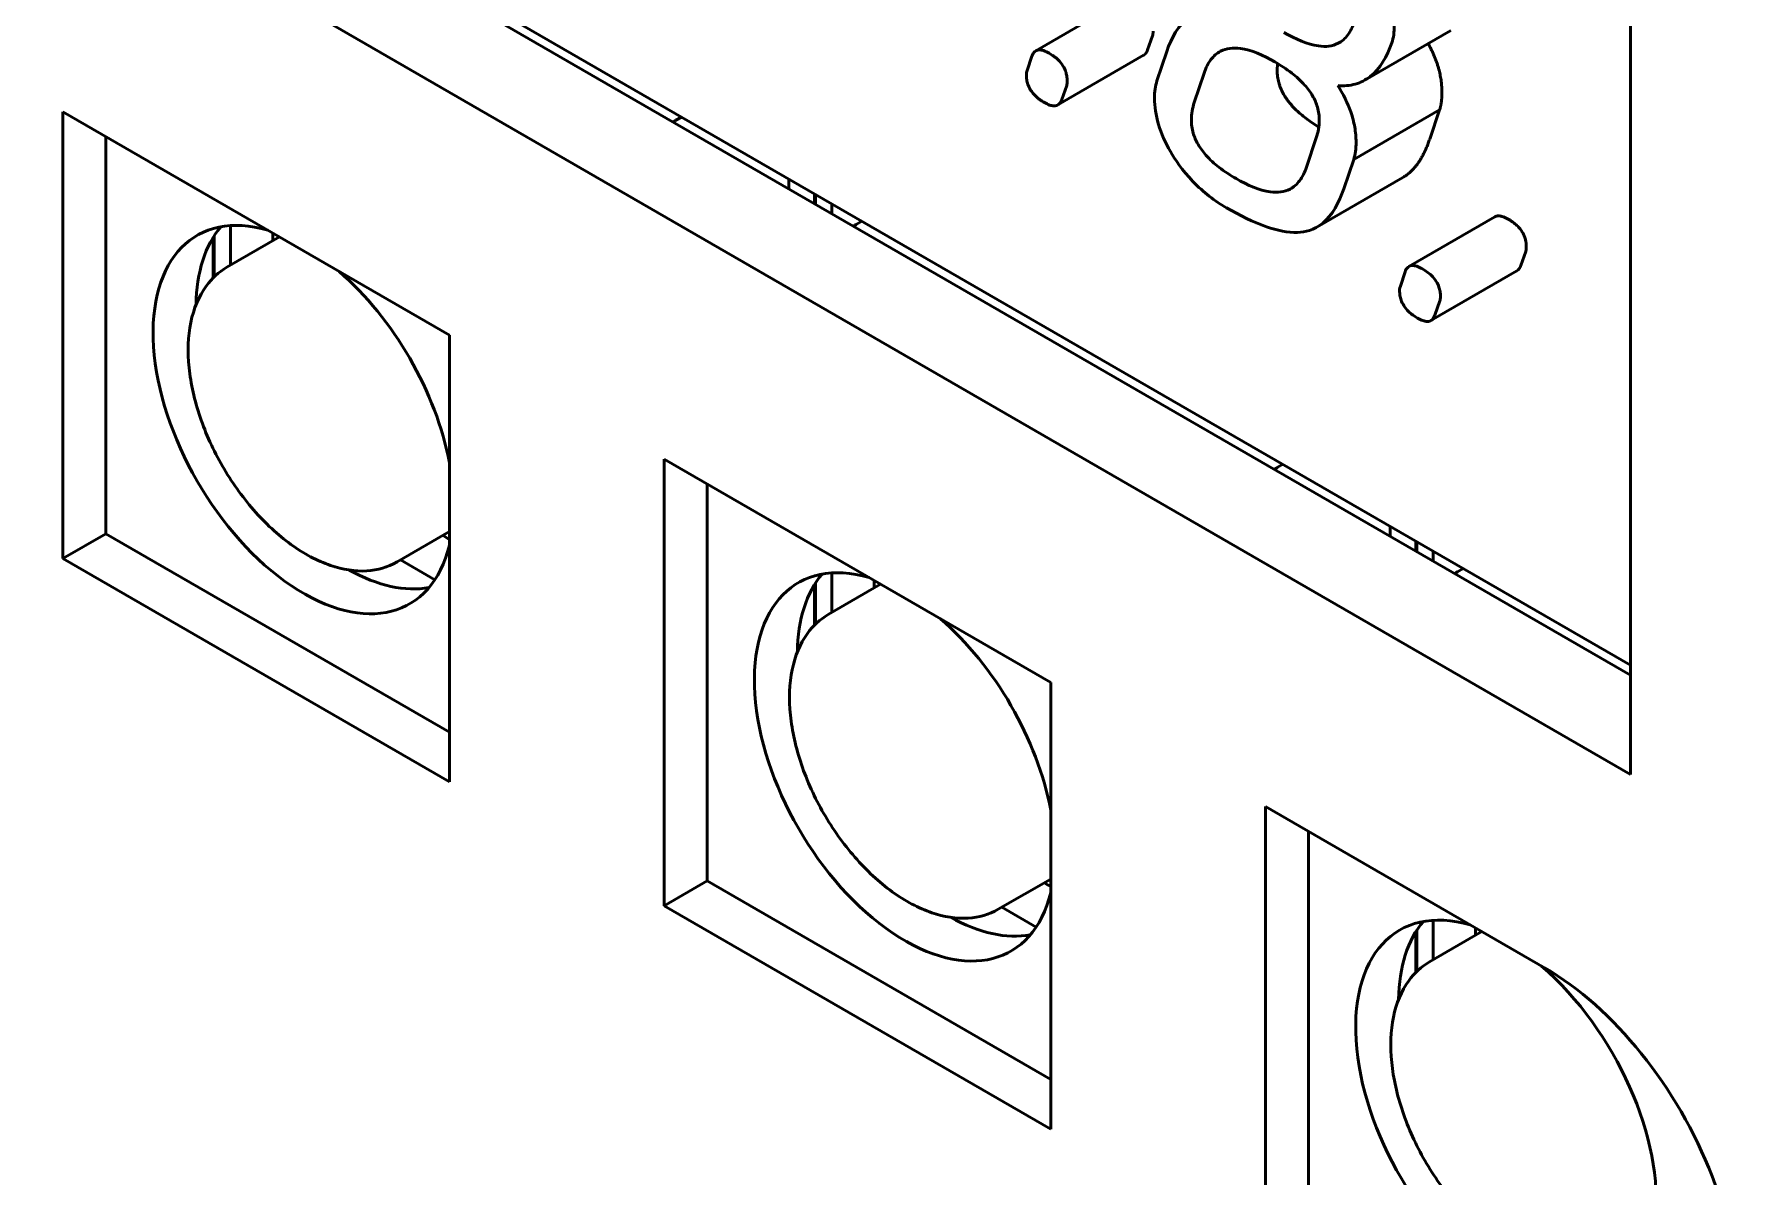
# Model space of a CAD drawing. Header units: millimetres. Extents: x 2121 to 4904, y 892 to 1933.
# Drawn here: x 3048.36 to 3068.4, y 1672.46 to 1685.89 of the extents above; entities that cross this region are included whole.
import ezdxf

# ---------------------------------------------------------------- set-up
doc = ezdxf.new("R2010")
doc.units = ezdxf.units.MM
doc.header["$LTSCALE"] = 1.8
doc.layers.add('외형선(ISO)', color=7, linetype='Continuous', lineweight=50)

msp = doc.modelspace()

# ---------------------------------------------------------------- linework, layer by layer
at = {"layer": '외형선(ISO)', "color": 7}
for p, q in [((3042.889, 1692.354), (3067.133, 1678.357)), ((3067.133, 1678.474), (3042.94, 1692.441)), ((3067.133, 1677.19), (3041.879, 1691.771)), ((3067.133, 1690.021), (3067.133, 1677.19)), ((3061.148, 1686.278), (3060.138, 1685.695)), ((3065.02, 1685.935), (3064.009, 1685.352)), ((3061.512, 1685.872), (3061.453, 1685.706)), ((3060.093, 1685.631), (3060.037, 1685.462)), ((3061.407, 1685.643), (3060.397, 1685.059)), ((3061.679, 1685.687), (3061.564, 1685.342)), ((3062.003, 1685.089), (3062.118, 1685.434)), ((3060.443, 1685.123), (3060.502, 1685.289)), ((3048.698, 1679.727), (3048.698, 1684.976)), ((3048.698, 1684.976), (3053.243, 1682.352)), ((3055.972, 1684.917), (3055.906, 1684.879)), ((3064.888, 1685), (3063.878, 1684.417)), ((3064.888, 1685), (3064.771, 1684.657)), ((3049.203, 1684.685), (3049.203, 1680.019)), ((3063.437, 1684.672), (3063.322, 1684.327)), ((3063.761, 1684.074), (3063.878, 1684.417)), ((3057.234, 1684.189), (3057.234, 1684.072)), ((3064.455, 1684.206), (3063.445, 1683.623)), ((3057.537, 1683.897), (3057.537, 1684.014)), ((3057.547, 1684.008), (3057.547, 1683.892)), ((3057.739, 1683.781), (3057.739, 1683.897)), ((3065.537, 1683.744), (3064.527, 1683.161)), ((3050.476, 1683.52), (3050.476, 1683.036)), ((3050.668, 1683.174), (3050.668, 1683.64)), ((3058.094, 1683.692), (3058.027, 1683.654)), ((3050.465, 1683.026), (3050.465, 1683.504)), ((3051.243, 1683.507), (3050.627, 1683.151)), ((3065.901, 1683.338), (3065.842, 1683.172)), ((3064.482, 1683.097), (3064.426, 1682.928)), ((3065.796, 1683.109), (3064.786, 1682.525)), ((3064.832, 1682.588), (3064.891, 1682.755)), ((3053.243, 1682.352), (3053.243, 1677.103)), ((3055.769, 1675.645), (3055.769, 1680.894)), ((3055.769, 1680.894), (3060.314, 1678.269)), ((3063.043, 1680.835), (3062.977, 1680.796)), ((3056.274, 1680.602), (3056.274, 1675.937)), ((3064.305, 1680.107), (3064.305, 1679.99)), ((3048.698, 1679.727), (3049.203, 1680.019)), ((3049.203, 1680.019), (3053.243, 1677.686)), ((3053.243, 1680.043), (3052.627, 1679.687)), ((3064.608, 1679.815), (3064.608, 1679.932)), ((3064.618, 1679.926), (3064.618, 1679.809)), ((3053.243, 1677.103), (3048.698, 1679.727)), ((3053.071, 1679.477), (3052.668, 1679.71)), ((3064.81, 1679.698), (3064.81, 1679.815)), ((3057.739, 1679.092), (3057.739, 1679.558)), ((3065.165, 1679.61), (3065.098, 1679.572)), ((3057.537, 1678.944), (3057.537, 1679.421)), ((3057.547, 1679.437), (3057.547, 1678.954)), ((3058.314, 1679.424), (3057.698, 1679.068)), ((3060.314, 1678.269), (3060.314, 1673.021)), ((3062.84, 1671.562), (3062.84, 1676.811)), ((3062.84, 1676.811), (3066.123, 1674.916)), ((3063.345, 1676.52), (3063.345, 1671.854)), ((3055.769, 1675.645), (3056.274, 1675.937)), ((3056.274, 1675.937), (3060.314, 1673.604)), ((3060.314, 1675.96), (3059.698, 1675.604)), ((3060.314, 1673.021), (3055.769, 1675.645)), ((3060.142, 1675.394), (3059.739, 1675.628)), ((3064.608, 1674.861), (3064.608, 1675.339)), ((3064.618, 1675.355), (3064.618, 1674.871)), ((3065.386, 1675.342), (3064.769, 1674.986)), ((3064.81, 1675.009), (3064.81, 1675.475))]:
    msp.add_line(p, q, dxfattribs=at)
for centre, major_axis, start_param, end_param in [((3051.526, 1681.36), (1.25, -2.165), 2.595813, 6.828965), ((3052.031, 1681.652), (-1.25, 2.165), 0.203431, 0.766417), ((3051.526, 1681.36), (1.25, -2.165), 1.025017, 2.116576), ((3058.597, 1677.278), (1.25, -2.165), 2.595813, 6.828965), ((3052.031, 1681.652), (1.25, -2.165), 5.516769, 6.079755), ((3059.102, 1677.57), (-1.25, 2.165), 0.203431, 0.766417), ((3058.597, 1677.278), (1.25, -2.165), 1.025017, 2.116576), ((3059.102, 1677.57), (1.25, -2.165), 5.516769, 6.079755), ((3065.668, 1673.195), (1.25, -2.165), 2.595813, 8.399761), ((3066.173, 1673.487), (-1.25, 2.165), 0.203431, 0.766417), ((3066.123, 1672.292), (1.607, -2.784), 5.497787, 8.63938)]:
    msp.add_ellipse(centre, major_axis=major_axis, ratio=0.57735, start_param=start_param, end_param=end_param, dxfattribs=at)
for points, knots in [([(3062.315, 1686.187), (3062.241, 1686.195), (3062.171, 1686.192), (3062.041, 1686.158), (3061.983, 1686.129), (3061.815, 1685.997), (3061.735, 1685.852), (3061.679, 1685.687)], [-0.100957, -0.100957, -0.100957, -0.100957, -0.0772493, -0.0772493, -0.0533747, -0.0533747, 0, 0, 0, 0]), ([(3063.887, 1686.044), (3063.868, 1685.983), (3063.842, 1685.928), (3063.777, 1685.84), (3063.739, 1685.806), (3063.627, 1685.749), (3063.549, 1685.74), (3063.334, 1685.77), (3063.193, 1685.832), (3063.057, 1685.911)], [-0.105604, -0.105604, -0.105604, -0.105604, -0.0861489, -0.0861489, -0.0679576, -0.0679576, -0.0405215, -0.0405215, 0, 0, 0, 0]), ([(3064.326, 1685.79), (3064.336, 1685.819), (3064.343, 1685.849), (3064.353, 1685.918), (3064.355, 1685.956), (3064.355, 1685.994)], [-0.01925722, -0.01925722, -0.01925722, -0.01925722, -0.01001082, -0.01001082, 0, 0, 0, 0]), ([(3062.118, 1685.434), (3062.138, 1685.493), (3062.164, 1685.547), (3062.23, 1685.633), (3062.267, 1685.666), (3062.38, 1685.725), (3062.459, 1685.734), (3062.674, 1685.705), (3062.815, 1685.643), (3062.951, 1685.564)], [-0.1057103, -0.1057103, -0.1057103, -0.1057103, -0.0864105, -0.0864105, -0.0683639, -0.0683639, -0.0405221, -0.0405221, 0, 0, 0, 0]), ([(3063.69, 1685.287), (3063.763, 1685.281), (3063.832, 1685.286), (3063.961, 1685.322), (3064.019, 1685.353), (3064.187, 1685.485), (3064.268, 1685.627), (3064.326, 1685.79)], [-0.1009025, -0.1009025, -0.1009025, -0.1009025, -0.0772262, -0.0772262, -0.0533057, -0.0533057, 0, 0, 0, 0]), ([(3060.296, 1685.666), (3060.274, 1685.679), (3060.252, 1685.69), (3060.212, 1685.703), (3060.194, 1685.706), (3060.158, 1685.705), (3060.141, 1685.699), (3060.111, 1685.674), (3060.1, 1685.654), (3060.093, 1685.631)], [-0.02611737, -0.02611737, -0.02611737, -0.02611737, -0.01964564, -0.01964564, -0.01398276, -0.01398276, -0.0075646, -0.0075646, 0, 0, 0, 0]), ([(3060.508, 1685.343), (3060.508, 1685.361), (3060.506, 1685.38), (3060.5, 1685.417), (3060.496, 1685.435), (3060.482, 1685.476), (3060.471, 1685.498), (3060.442, 1685.545), (3060.423, 1685.568), (3060.369, 1685.62), (3060.331, 1685.646), (3060.296, 1685.666)], [-0.03089014, -0.03089014, -0.03089014, -0.03089014, -0.0262839, -0.0262839, -0.02217317, -0.02217317, -0.01685765, -0.01685765, -0.01049185, -0.01049185, 0, 0, 0, 0]), ([(3062.951, 1685.564), (3063.016, 1685.527), (3063.085, 1685.483), (3063.201, 1685.392), (3063.253, 1685.346), (3063.335, 1685.254), (3063.367, 1685.212), (3063.418, 1685.123), (3063.437, 1685.079), (3063.466, 1684.98), (3063.472, 1684.928), (3063.472, 1684.879)], [-0.06908407, -0.06908407, -0.06908407, -0.06908407, -0.0495896, -0.0495896, -0.03407812, -0.03407812, -0.02283564, -0.02283564, -0.01249575, -0.01249575, 0, 0, 0, 0]), ([(3060.037, 1685.462), (3060.033, 1685.457), (3060.031, 1685.449), (3060.028, 1685.432), (3060.028, 1685.421), (3060.028, 1685.41)], [-0.004992203, -0.004992203, -0.004992203, -0.004992203, -0.002805938, -0.002805938, 0, 0, 0, 0]), ([(3060.028, 1685.41), (3060.028, 1685.392), (3060.029, 1685.373), (3060.035, 1685.336), (3060.039, 1685.319), (3060.053, 1685.277), (3060.064, 1685.255), (3060.094, 1685.208), (3060.113, 1685.186), (3060.167, 1685.133), (3060.204, 1685.107), (3060.24, 1685.087)], [-0.03089014, -0.03089014, -0.03089014, -0.03089014, -0.0262839, -0.0262839, -0.02217317, -0.02217317, -0.01685765, -0.01685765, -0.01049185, -0.01049185, 0, 0, 0, 0]), ([(3060.502, 1685.289), (3060.504, 1685.296), (3060.505, 1685.304), (3060.507, 1685.321), (3060.508, 1685.333), (3060.508, 1685.343)], [-0.004892519, -0.004892519, -0.004892519, -0.004892519, -0.002791626, -0.002791626, 0, 0, 0, 0]), ([(3061.564, 1685.342), (3061.554, 1685.313), (3061.547, 1685.282), (3061.537, 1685.213), (3061.535, 1685.176), (3061.535, 1685.138)], [-0.01927353, -0.01927353, -0.01927353, -0.01927353, -0.00987909, -0.00987909, 0, 0, 0, 0]), ([(3060.24, 1685.087), (3060.26, 1685.075), (3060.281, 1685.065), (3060.32, 1685.052), (3060.337, 1685.048), (3060.373, 1685.049), (3060.391, 1685.054), (3060.422, 1685.078), (3060.435, 1685.098), (3060.443, 1685.123)], [-0.02605506, -0.02605506, -0.02605506, -0.02605506, -0.01989248, -0.01989248, -0.01444439, -0.01444439, -0.0078256, -0.0078256, 0, 0, 0, 0]), ([(3061.535, 1685.138), (3061.535, 1685.041), (3061.549, 1684.938), (3061.614, 1684.722), (3061.662, 1684.616), (3061.775, 1684.421), (3061.86, 1684.292), (3062.111, 1684.029), (3062.245, 1683.929), (3062.38, 1683.851)], [-0.1709096, -0.1709096, -0.1709096, -0.1709096, -0.125717, -0.125717, -0.0805637, -0.0805637, -0.0399393, -0.0399393, 0, 0, 0, 0]), ([(3063.905, 1684.623), (3063.905, 1684.679), (3063.9, 1684.738), (3063.879, 1684.858), (3063.864, 1684.917), (3063.805, 1685.085), (3063.753, 1685.188), (3063.69, 1685.287)], [-0.05306065, -0.05306065, -0.05306065, -0.05306065, -0.03856375, -0.03856375, -0.02470731, -0.02470731, 0, 0, 0, 0]), ([(3061.968, 1684.881), (3061.968, 1684.918), (3061.971, 1684.953), (3061.983, 1685.022), (3061.992, 1685.056), (3062.003, 1685.089)], [-0.01989755, -0.01989755, -0.01989755, -0.01989755, -0.01044879, -0.01044879, 0, 0, 0, 0]), ([(3062.495, 1684.193), (3062.428, 1684.231), (3062.358, 1684.276), (3062.24, 1684.368), (3062.187, 1684.415), (3062.105, 1684.508), (3062.073, 1684.55), (3062.022, 1684.639), (3062.003, 1684.683), (3061.974, 1684.781), (3061.968, 1684.833), (3061.968, 1684.881)], [-0.06957685, -0.06957685, -0.06957685, -0.06957685, -0.04972908, -0.04972908, -0.03398166, -0.03398166, -0.02271437, -0.02271437, -0.01241075, -0.01241075, 0, 0, 0, 0]), ([(3063.472, 1684.879), (3063.472, 1684.843), (3063.469, 1684.808), (3063.457, 1684.739), (3063.448, 1684.704), (3063.437, 1684.672)], [-0.01989755, -0.01989755, -0.01989755, -0.01989755, -0.01044879, -0.01044879, 0, 0, 0, 0]), ([(3063.878, 1684.417), (3063.887, 1684.447), (3063.894, 1684.478), (3063.903, 1684.547), (3063.905, 1684.584), (3063.905, 1684.623)], [-0.01920575, -0.01920575, -0.01920575, -0.01920575, -0.00986769, -0.00986769, 0, 0, 0, 0]), ([(3063.322, 1684.327), (3063.302, 1684.267), (3063.275, 1684.213), (3063.21, 1684.127), (3063.172, 1684.094), (3063.061, 1684.035), (3062.982, 1684.026), (3062.768, 1684.054), (3062.63, 1684.115), (3062.495, 1684.193)], [-0.1052151, -0.1052151, -0.1052151, -0.1052151, -0.0858617, -0.0858617, -0.0677944, -0.0677944, -0.0400855, -0.0400855, 0, 0, 0, 0]), ([(3062.38, 1683.851), (3062.536, 1683.761), (3062.697, 1683.681), (3062.977, 1683.584), (3063.103, 1683.556), (3063.304, 1683.563), (3063.41, 1683.585), (3063.626, 1683.764), (3063.705, 1683.91), (3063.761, 1684.074)], [-0.2396282, -0.2396282, -0.2396282, -0.2396282, -0.1637242, -0.1637242, -0.1009864, -0.1009864, -0.0530192, -0.0530192, 0, 0, 0, 0]), ([(3051.169, 1683.463), (3051.168, 1683.469), (3051.168, 1683.475), (3051.167, 1683.505), (3051.166, 1683.528), (3051.166, 1683.551)], [4.65906755, 4.65906755, 4.65906755, 4.65906755, 4.66567461, 4.66567461, 4.69194754, 4.69194754, 4.69194754, 4.69194754]), ([(3052.627, 1679.687), (3052.52, 1679.625), (3052.398, 1679.59), (3052.133, 1679.574), (3051.989, 1679.597), (3051.689, 1679.699), (3051.531, 1679.783), (3051.225, 1680.005), (3051.076, 1680.142), (3050.804, 1680.455), (3050.679, 1680.63), (3050.467, 1680.999), (3050.378, 1681.194), (3050.245, 1681.585), (3050.201, 1681.782), (3050.163, 1682.159), (3050.169, 1682.339), (3050.235, 1682.664), (3050.295, 1682.81), (3050.449, 1683.02), (3050.532, 1683.096), (3050.627, 1683.151)], [2.356194, 2.356194, 2.356194, 2.356194, 2.637619, 2.637619, 2.939347, 2.939347, 3.266873, 3.266873, 3.598983, 3.598983, 3.929174, 3.929174, 4.25844, 4.25844, 4.58865, 4.58865, 4.920765, 4.920765, 5.248016, 5.248016, 5.497787, 5.497787, 5.497787, 5.497787]), ([(3064.685, 1683.132), (3064.663, 1683.145), (3064.641, 1683.156), (3064.601, 1683.169), (3064.583, 1683.172), (3064.547, 1683.171), (3064.531, 1683.165), (3064.501, 1683.14), (3064.489, 1683.12), (3064.482, 1683.097)], [-0.02611737, -0.02611737, -0.02611737, -0.02611737, -0.01964564, -0.01964564, -0.01398276, -0.01398276, -0.0075646, -0.0075646, 0, 0, 0, 0]), ([(3064.897, 1682.809), (3064.897, 1682.827), (3064.896, 1682.846), (3064.89, 1682.883), (3064.885, 1682.901), (3064.871, 1682.942), (3064.861, 1682.964), (3064.831, 1683.011), (3064.812, 1683.034), (3064.758, 1683.086), (3064.72, 1683.112), (3064.685, 1683.132)], [-0.03089014, -0.03089014, -0.03089014, -0.03089014, -0.0262839, -0.0262839, -0.02217317, -0.02217317, -0.01685765, -0.01685765, -0.01049185, -0.01049185, 0, 0, 0, 0]), ([(3064.426, 1682.928), (3064.423, 1682.923), (3064.42, 1682.915), (3064.418, 1682.898), (3064.417, 1682.887), (3064.417, 1682.876)], [-0.004992203, -0.004992203, -0.004992203, -0.004992203, -0.002805938, -0.002805938, 0, 0, 0, 0]), ([(3064.417, 1682.876), (3064.417, 1682.858), (3064.418, 1682.839), (3064.424, 1682.802), (3064.428, 1682.784), (3064.443, 1682.743), (3064.453, 1682.721), (3064.483, 1682.674), (3064.502, 1682.651), (3064.556, 1682.599), (3064.594, 1682.573), (3064.629, 1682.553)], [-0.03089014, -0.03089014, -0.03089014, -0.03089014, -0.0262839, -0.0262839, -0.02217317, -0.02217317, -0.01685765, -0.01685765, -0.01049185, -0.01049185, 0, 0, 0, 0]), ([(3064.891, 1682.755), (3064.893, 1682.761), (3064.895, 1682.769), (3064.896, 1682.787), (3064.897, 1682.799), (3064.897, 1682.809)], [-0.004892519, -0.004892519, -0.004892519, -0.004892519, -0.002791626, -0.002791626, 0, 0, 0, 0]), ([(3064.629, 1682.553), (3064.65, 1682.541), (3064.671, 1682.531), (3064.709, 1682.518), (3064.726, 1682.514), (3064.763, 1682.514), (3064.78, 1682.52), (3064.812, 1682.544), (3064.824, 1682.564), (3064.832, 1682.588)], [-0.02605506, -0.02605506, -0.02605506, -0.02605506, -0.01989248, -0.01989248, -0.01444439, -0.01444439, -0.0078256, -0.0078256, 0, 0, 0, 0]), ([(3058.24, 1679.381), (3058.239, 1679.387), (3058.239, 1679.393), (3058.238, 1679.422), (3058.237, 1679.446), (3058.237, 1679.469)], [4.65906755, 4.65906755, 4.65906755, 4.65906755, 4.66567461, 4.66567461, 4.69194754, 4.69194754, 4.69194754, 4.69194754]), ([(3059.698, 1675.604), (3059.591, 1675.542), (3059.469, 1675.507), (3059.204, 1675.492), (3059.06, 1675.514), (3058.76, 1675.617), (3058.602, 1675.701), (3058.296, 1675.922), (3058.148, 1676.06), (3057.875, 1676.373), (3057.75, 1676.547), (3057.538, 1676.917), (3057.449, 1677.111), (3057.316, 1677.503), (3057.272, 1677.699), (3057.234, 1678.076), (3057.24, 1678.257), (3057.307, 1678.582), (3057.366, 1678.727), (3057.52, 1678.938), (3057.603, 1679.013), (3057.698, 1679.068)], [2.356194, 2.356194, 2.356194, 2.356194, 2.637619, 2.637619, 2.939347, 2.939347, 3.266873, 3.266873, 3.598983, 3.598983, 3.929174, 3.929174, 4.25844, 4.25844, 4.58865, 4.58865, 4.920765, 4.920765, 5.248016, 5.248016, 5.497787, 5.497787, 5.497787, 5.497787]), ([(3065.311, 1675.298), (3065.311, 1675.304), (3065.31, 1675.31), (3065.309, 1675.34), (3065.308, 1675.363), (3065.308, 1675.386)], [4.65906755, 4.65906755, 4.65906755, 4.65906755, 4.66567461, 4.66567461, 4.69194754, 4.69194754, 4.69194754, 4.69194754]), ([(3066.769, 1671.522), (3066.662, 1671.46), (3066.54, 1671.425), (3066.275, 1671.409), (3066.131, 1671.432), (3065.831, 1671.534), (3065.674, 1671.618), (3065.367, 1671.84), (3065.219, 1671.977), (3064.946, 1672.29), (3064.821, 1672.465), (3064.609, 1672.834), (3064.52, 1673.029), (3064.387, 1673.42), (3064.343, 1673.617), (3064.305, 1673.994), (3064.311, 1674.174), (3064.378, 1674.499), (3064.437, 1674.645), (3064.591, 1674.855), (3064.674, 1674.931), (3064.769, 1674.986)], [2.356194, 2.356194, 2.356194, 2.356194, 2.637619, 2.637619, 2.939347, 2.939347, 3.266873, 3.266873, 3.598983, 3.598983, 3.929174, 3.929174, 4.25844, 4.25844, 4.58865, 4.58865, 4.920765, 4.920765, 5.248016, 5.248016, 5.497787, 5.497787, 5.497787, 5.497787])]:
    msp.add_open_spline(points, degree=3, knots=knots, dxfattribs=at)
for points, degree in [([(3061.518, 1685.927), (3061.518, 1685.889), (3061.512, 1685.872)], 2), ([(3064.753, 1685.781), (3064.915, 1685.489), (3064.915, 1685.206)], 2), ([(3061.453, 1685.706), (3061.437, 1685.66), (3061.407, 1685.643)], 2), ([(3062.983, 1685.545), (3062.978, 1685.505), (3062.978, 1685.464)], 2), ([(3062.978, 1685.464), (3062.978, 1685.094), (3063.467, 1684.799)], 2), ([(3064.915, 1685.206), (3064.915, 1685.087), (3064.888, 1685)], 2), ([(3055.873, 1684.858), (3055.883, 1684.865), (3055.895, 1684.872), (3055.906, 1684.879)], 3), ([(3064.771, 1684.657), (3064.657, 1684.322), (3064.455, 1684.206)], 2), ([(3065.537, 1683.744), (3065.592, 1683.775), (3065.695, 1683.716)], 2), ([(3065.695, 1683.716), (3065.907, 1683.593), (3065.907, 1683.393)], 2), ([(3057.994, 1683.633), (3058.005, 1683.641), (3058.016, 1683.648), (3058.027, 1683.654)], 3), ([(3065.907, 1683.393), (3065.907, 1683.355), (3065.901, 1683.338)], 2), ([(3065.842, 1683.172), (3065.826, 1683.126), (3065.796, 1683.109)], 2), ([(3062.944, 1680.776), (3062.955, 1680.783), (3062.966, 1680.79), (3062.977, 1680.796)], 3), ([(3053.243, 1679.953), (3053.218, 1679.968), (3053.193, 1679.984), (3053.169, 1679.999)], 3), ([(3065.065, 1679.551), (3065.076, 1679.558), (3065.087, 1679.565), (3065.098, 1679.572)], 3), ([(3060.314, 1675.871), (3060.289, 1675.886), (3060.264, 1675.901), (3060.24, 1675.917)], 3)]:
    msp.add_open_spline(points, degree=degree, dxfattribs=at)

doc.saveas('drawing.dxf')
